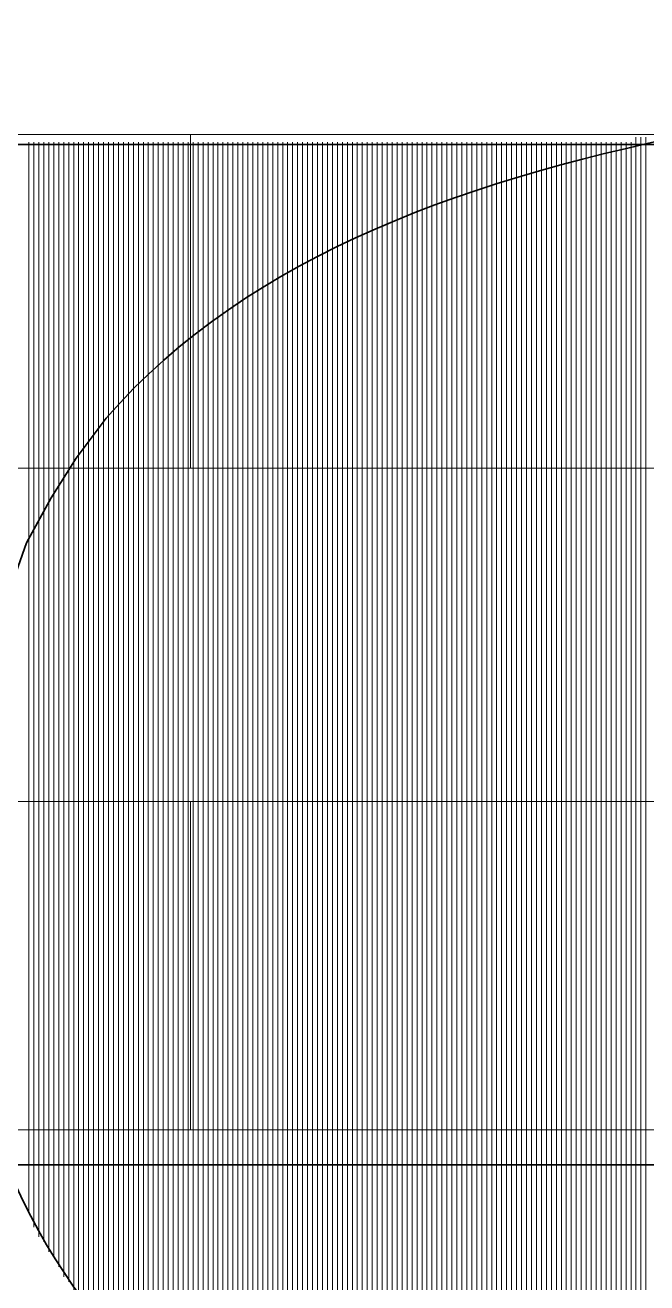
# Model space of a CAD drawing. Header units: inches. Extents: x 5 to 516, y -193 to 129.
# Drawn here: x 93.688 to 94.104, y -83.715 to -82.873 of the extents above; entities that cross this region are included whole.
import ezdxf

# ---------------------------------------------------------------- set-up
doc = ezdxf.new("R2010")
doc.units = ezdxf.units.IN
doc.header["$MEASUREMENT"] = 0
doc.layers.add('PDF4_Geometry', color=7, linetype='Continuous')

msp = doc.modelspace()

# ---------------------------------------------------------------- linework, layer by layer
at = {"layer": 'PDF4_Geometry', "lineweight": 15}
for points in [[(78.672093, -82.9463156), (90.7987622, -82.9463156), (96.6354292, -82.9463156), (105.0054318, -82.9463156)], [(93.7987591, -83.169649), (93.7987591, -82.9463156)], [(78.672093, -83.169649), (90.7987622, -83.169649), (96.6354292, -83.169649), (105.0054318, -83.169649)], [(78.672093, -83.3929824), (90.7987622, -83.3929824), (96.6354292, -83.3929824), (105.0054318, -83.3929824)], [(93.7987591, -83.6129823), (93.7987591, -83.3929824)], [(78.672093, -83.6129823), (90.7987622, -83.6129823), (96.6354292, -83.6129823), (105.0054318, -83.6129823)]]:
    msp.add_lwpolyline(points, dxfattribs=at)
for points in [[(94.0970888, -83.9246495), (94.0970888, -82.9479827), (94.0970888, -83.9246495)], [(94.100422, -83.9246495), (94.100422, -82.9479827), (94.100422, -83.9246495)], [(94.1037552, -83.9279827), (94.1037552, -82.9479826), (94.1037552, -83.9279827)], [(93.6904217, -83.6346511), (93.6904217, -82.9513177), (93.6904217, -83.6346511)], [(93.6937549, -83.6346511), (93.6937549, -82.9513177), (93.6937549, -83.6346511)], [(93.6970881, -83.6346511), (93.6970881, -82.9513177), (93.6970881, -83.6346511)], [(93.7004213, -83.6346511), (93.7004213, -82.9513177), (93.7004213, -83.6346511)], [(93.7037545, -83.6346511), (93.7037545, -82.9513177), (93.7037545, -83.6346511)], [(93.7070877, -83.6346511), (93.7070877, -82.9513177), (93.7070877, -83.6346511)], [(93.7104209, -83.6346511), (93.7104209, -82.9513177), (93.7104209, -83.6346511)], [(93.7137541, -83.6346511), (93.7137541, -82.9513177), (93.7137541, -83.6346511)], [(93.7170873, -83.6346511), (93.7170873, -82.9513177), (93.7170873, -83.6346511)], [(93.7204238, -83.6346511), (93.7204238, -82.9513177), (93.7204238, -83.6346511)], [(93.7237537, -83.6346511), (93.7237537, -82.9513177), (93.7237537, -83.6346511)], [(93.7270902, -83.6346511), (93.7270902, -82.9513177), (93.7270902, -83.6346511)], [(93.7304201, -83.6346511), (93.7304201, -82.9513177), (93.7304201, -83.6346511)], [(93.7337566, -83.6346511), (93.7337566, -82.9513177), (93.7337566, -83.6346511)], [(93.7370898, -83.6346511), (93.7370898, -82.9513177), (93.7370898, -83.6346511)], [(93.740423, -83.6346511), (93.740423, -82.9513177), (93.740423, -83.6346511)], [(93.7437562, -83.6346511), (93.7437562, -82.9513177), (93.7437562, -83.6346511)], [(93.7470894, -83.6346511), (93.7470894, -82.9513177), (93.7470894, -83.6346511)], [(93.7504226, -83.6346511), (93.7504226, -82.9513177), (93.7504226, -83.6346511)], [(93.7537558, -83.6346511), (93.7537558, -82.9513177), (93.7537558, -83.6346511)], [(93.757089, -83.6346511), (93.757089, -82.9513177), (93.757089, -83.6346511)], [(93.7604222, -83.6346511), (93.7604222, -82.9513177), (93.7604222, -83.6346511)], [(93.7637554, -83.6346511), (93.7637554, -82.9513177), (93.7637554, -83.6346511)], [(93.7670886, -83.6346511), (93.7670886, -82.9513177), (93.7670886, -83.6346511)], [(93.7704218, -83.6346511), (93.7704218, -82.9513177), (93.7704218, -83.6346511)], [(93.773755, -83.6346511), (93.773755, -82.9513177), (93.773755, -83.6346511)], [(93.7770882, -83.6346511), (93.7770882, -82.9513177), (93.7770882, -83.6346511)], [(93.7804214, -83.6346511), (93.7804214, -82.9513177), (93.7804214, -83.6346511)], [(93.7837546, -83.6346511), (93.7837546, -82.9513177), (93.7837546, -83.6346511)], [(93.7870878, -83.6346511), (93.7870878, -82.9513177), (93.7870878, -83.6346511)], [(93.790421, -83.6346511), (93.790421, -82.9513177), (93.790421, -83.6346511)], [(93.7937542, -83.6346511), (93.7937542, -82.9513177), (93.7937542, -83.6346511)], [(93.7970874, -83.6346511), (93.7970874, -82.9513177), (93.7970874, -83.6346511)], [(93.8004206, -83.6346511), (93.8004206, -82.9513177), (93.8004206, -83.6346511)], [(93.8037572, -83.6346511), (93.8037572, -82.9513177), (93.8037572, -83.6346511)], [(93.807087, -83.6346511), (93.807087, -82.9513177), (93.807087, -83.6346511)], [(93.8104236, -83.6346511), (93.8104236, -82.9513177), (93.8104236, -83.6346511)], [(93.8137534, -83.6346511), (93.8137534, -82.9513177), (93.8137534, -83.6346511)], [(93.81709, -83.6346511), (93.81709, -82.9513177), (93.81709, -83.6346511)], [(93.8204232, -83.6346511), (93.8204232, -82.9513177), (93.8204232, -83.6346511)], [(93.8237564, -83.6346511), (93.8237564, -82.9513177), (93.8237564, -83.6346511)], [(93.8270896, -83.6346511), (93.8270896, -82.9513177), (93.8270896, -83.6346511)], [(93.8304228, -83.6346511), (93.8304228, -82.9513177), (93.8304228, -83.6346511)], [(93.833756, -83.6346511), (93.833756, -82.9513177), (93.833756, -83.6346511)], [(93.8370892, -83.6346511), (93.8370892, -82.9513177), (93.8370892, -83.6346511)], [(93.8404224, -83.6346511), (93.8404224, -82.9513177), (93.8404224, -83.6346511)], [(93.8437556, -83.6346511), (93.8437556, -82.9513177), (93.8437556, -83.6346511)], [(93.8470888, -83.6346511), (93.8470888, -82.9513177), (93.8470888, -83.6346511)], [(93.850422, -83.6346511), (93.850422, -82.9513177), (93.850422, -83.6346511)], [(93.8537552, -83.6346511), (93.8537552, -82.9513177), (93.8537552, -83.6346511)], [(93.8570884, -83.6346511), (93.8570884, -82.9513177), (93.8570884, -83.6346511)], [(93.8604216, -83.6346511), (93.8604216, -82.9513177), (93.8604216, -83.6346511)], [(93.8637548, -83.6346511), (93.8637548, -82.9513177), (93.8637548, -83.6346511)], [(93.867088, -83.6346511), (93.867088, -82.9513177), (93.867088, -83.6346511)], [(93.8704211, -83.6346511), (93.8704211, -82.9513177), (93.8704211, -83.6346511)], [(93.8737543, -83.6346511), (93.8737543, -82.9513177), (93.8737543, -83.6346511)], [(93.8770875, -83.6346511), (93.8770875, -82.9513177), (93.8770875, -83.6346511)], [(93.8804207, -83.6346511), (93.8804207, -82.9513177), (93.8804207, -83.6346511)], [(93.8837539, -83.6346511), (93.8837539, -82.9513177), (93.8837539, -83.6346511)], [(93.8870905, -83.6346511), (93.8870905, -82.9513177), (93.8870905, -83.6346511)], [(93.8904203, -83.6346511), (93.8904203, -82.9513177), (93.8904203, -83.6346511)], [(93.8937569, -83.6346511), (93.8937569, -82.9513177), (93.8937569, -83.6346511)], [(93.8970867, -83.6346511), (93.8970867, -82.9513177), (93.8970867, -83.6346511)], [(93.9004233, -83.6346511), (93.9004233, -82.9513177), (93.9004233, -83.6346511)], [(93.9037565, -83.6346511), (93.9037565, -82.9513177), (93.9037565, -83.6346511)], [(93.9070897, -83.6346511), (93.9070897, -82.9513177), (93.9070897, -83.6346511)], [(93.9104229, -83.6346511), (93.9104229, -82.9513177), (93.9104229, -83.6346511)], [(93.9137561, -83.6346511), (93.9137561, -82.9513177), (93.9137561, -83.6346511)], [(93.9170893, -83.6346511), (93.9170893, -82.9513177), (93.9170893, -83.6346511)], [(93.9204225, -83.6346511), (93.9204225, -82.9513177), (93.9204225, -83.6346511)], [(93.9237557, -83.6346511), (93.9237557, -82.9513177), (93.9237557, -83.6346511)], [(93.9270889, -83.6346511), (93.9270889, -82.9513177), (93.9270889, -83.6346511)], [(93.9304221, -83.6346511), (93.9304221, -82.9513177), (93.9304221, -83.6346511)], [(93.9337553, -83.6346511), (93.9337553, -82.9513177), (93.9337553, -83.6346511)], [(93.9370885, -83.6346511), (93.9370885, -82.9513177), (93.9370885, -83.6346511)], [(93.9404217, -83.6346511), (93.9404217, -82.9513177), (93.9404217, -83.6346511)], [(93.9437549, -83.6346511), (93.9437549, -82.9513177), (93.9437549, -83.6346511)], [(93.9470881, -83.6346511), (93.9470881, -82.9513177), (93.9470881, -83.6346511)], [(93.9504213, -83.6346511), (93.9504213, -82.9513177), (93.9504213, -83.6346511)], [(93.9537545, -83.6346511), (93.9537545, -82.9513177), (93.9537545, -83.6346511)], [(93.9570877, -83.6346511), (93.9570877, -82.9513177), (93.9570877, -83.6346511)], [(93.9604209, -83.6346511), (93.9604209, -82.9513177), (93.9604209, -83.6346511)], [(93.9637541, -83.6346511), (93.9637541, -82.9513177), (93.9637541, -83.6346511)], [(93.9670873, -83.6346511), (93.9670873, -82.9513177), (93.9670873, -83.6346511)], [(93.9704239, -83.6346511), (93.9704239, -82.9513177), (93.9704239, -83.6346511)], [(93.9737537, -83.6346511), (93.9737537, -82.9513177), (93.9737537, -83.6346511)], [(93.9770903, -83.6346511), (93.9770903, -82.9513177), (93.9770903, -83.6346511)], [(93.9804201, -83.6346511), (93.9804201, -82.9513177), (93.9804201, -83.6346511)], [(93.9837567, -83.6346511), (93.9837567, -82.9513177), (93.9837567, -83.6346511)], [(93.9870899, -83.6346511), (93.9870899, -82.9513177), (93.9870899, -83.6346511)], [(93.9904231, -83.6346511), (93.9904231, -82.9513177), (93.9904231, -83.6346511)], [(93.9937563, -83.6346511), (93.9937563, -82.9513177), (93.9937563, -83.6346511)], [(93.9970895, -83.6346511), (93.9970895, -82.9513177), (93.9970895, -83.6346511)], [(94.0004227, -83.6346511), (94.0004227, -82.9513177), (94.0004227, -83.6346511)], [(94.0037558, -83.6346511), (94.0037558, -82.9513177), (94.0037558, -83.6346511)], [(94.007089, -83.6346511), (94.007089, -82.9513177), (94.007089, -83.6346511)], [(94.0104222, -83.6346511), (94.0104222, -82.9513177), (94.0104222, -83.6346511)], [(94.0137554, -83.6346511), (94.0137554, -82.9513177), (94.0137554, -83.6346511)], [(94.0170886, -83.6346511), (94.0170886, -82.9513177), (94.0170886, -83.6346511)], [(94.0204218, -83.6346511), (94.0204218, -82.9513177), (94.0204218, -83.6346511)], [(94.023755, -83.6346511), (94.023755, -82.9513177), (94.023755, -83.6346511)], [(94.0270882, -83.6346511), (94.0270882, -82.9513177), (94.0270882, -83.6346511)], [(94.0304214, -83.6346511), (94.0304214, -82.9513177), (94.0304214, -83.6346511)], [(94.0337546, -83.6346511), (94.0337546, -82.9513177), (94.0337546, -83.6346511)], [(94.0370878, -83.6346511), (94.0370878, -82.9513177), (94.0370878, -83.6346511)], [(94.040421, -83.6346511), (94.040421, -82.9513177), (94.040421, -83.6346511)], [(94.0437542, -83.6346511), (94.0437542, -82.9513177), (94.0437542, -83.6346511)], [(94.0470874, -83.6346511), (94.0470874, -82.9513177), (94.0470874, -83.6346511)], [(94.0504206, -83.6346511), (94.0504206, -82.9513177), (94.0504206, -83.6346511)], [(94.0537572, -83.6346511), (94.0537572, -82.9513177), (94.0537572, -83.6346511)], [(94.057087, -83.6346511), (94.057087, -82.9513177), (94.057087, -83.6346511)], [(94.057087, -83.9179831), (94.057087, -82.9579829), (94.057087, -83.9179831)], [(94.0604236, -83.6346511), (94.0604236, -82.9513177), (94.0604236, -83.6346511)], [(94.0604236, -83.9179831), (94.0604236, -82.9579829), (94.0604236, -83.9179831)], [(94.0637534, -83.6346511), (94.0637534, -82.9513177), (94.0637534, -83.6346511)], [(94.0637534, -83.9213163), (94.0637534, -82.9579829), (94.0637534, -83.9213163)], [(94.06709, -83.6346511), (94.06709, -82.9513177), (94.06709, -83.6346511)], [(94.06709, -83.9213163), (94.06709, -82.9579829), (94.06709, -83.9213163)], [(94.0704232, -83.6346511), (94.0704232, -82.9513177), (94.0704232, -83.6346511)], [(94.0704232, -83.9213163), (94.0704232, -82.9546495), (94.0704232, -83.9213163)], [(94.0737564, -83.6346511), (94.0737564, -82.9513177), (94.0737564, -83.6346511)], [(94.0737564, -83.9213163), (94.0737564, -82.9546495), (94.0737564, -83.9213163)], [(94.0770896, -83.6346511), (94.0770896, -82.9513177), (94.0770896, -83.6346511)], [(94.0770896, -83.9213163), (94.0770896, -82.9546495), (94.0770896, -83.9213163)], [(94.0804228, -83.6346511), (94.0804228, -82.9513177), (94.0804228, -83.6346511)], [(94.0804228, -83.9213163), (94.0804228, -82.9546495), (94.0804228, -83.9213163)], [(94.083756, -83.9246495), (94.083756, -82.9513161), (94.083756, -83.9246495)], [(94.083756, -83.6346511), (94.083756, -82.9513177), (94.083756, -83.6346511)], [(94.0870892, -83.9246495), (94.0870892, -82.9513161), (94.0870892, -83.9246495)], [(94.0870892, -83.6346511), (94.0870892, -82.9513177), (94.0870892, -83.6346511)], [(94.0904224, -83.9246495), (94.0904224, -82.9513161), (94.0904224, -83.9246495)], [(94.0904224, -83.6346511), (94.0904224, -82.9513177), (94.0904224, -83.6346511)], [(94.0937556, -83.9246495), (94.0937556, -82.9513161), (94.0937556, -83.9246495)], [(94.0937556, -83.6346511), (94.0937556, -82.9513177), (94.0937556, -83.6346511)], [(94.0970888, -83.6346511), (94.0970888, -82.9513177), (94.0970888, -83.6346511)], [(94.100422, -83.6346511), (94.100422, -82.9513177), (94.100422, -83.6346511)], [(94.1037552, -83.6346511), (94.1037552, -82.9513177), (94.1037552, -83.6346511)], [(94.0304214, -83.9146499), (94.0304214, -82.9646498), (94.0304214, -83.9146499)], [(94.0337546, -83.9146499), (94.0337546, -82.9646498), (94.0337546, -83.9146499)], [(94.0370878, -83.9146499), (94.0370878, -82.9646498), (94.0370878, -83.9146499)], [(94.040421, -83.9146499), (94.040421, -82.9646498), (94.040421, -83.9146499)], [(94.0437542, -83.9179831), (94.0437542, -82.9613164), (94.0437542, -83.9179831)], [(94.0470874, -83.9179831), (94.0470874, -82.9613164), (94.0470874, -83.9179831)], [(94.0504206, -83.9179831), (94.0504206, -82.9613164), (94.0504206, -83.9179831)], [(94.0537572, -83.9179831), (94.0537572, -82.9613164), (94.0537572, -83.9179831)], [(93.9970895, -83.9046503), (93.9970895, -82.9746502), (93.9970895, -83.9046503)], [(94.0004227, -83.9079835), (94.0004227, -82.9746501), (94.0004227, -83.9079835)], [(94.0037558, -83.9079835), (94.0037558, -82.9746501), (94.0037558, -83.9079835)], [(94.007089, -83.9079835), (94.007089, -82.9746501), (94.007089, -83.9079835)], [(94.0104222, -83.9079835), (94.0104222, -82.9713167), (94.0104222, -83.9079835)], [(94.0137554, -83.9113167), (94.0137554, -82.9713166), (94.0137554, -83.9113167)], [(94.0170886, -83.9113167), (94.0170886, -82.9713166), (94.0170886, -83.9113167)], [(94.0204218, -83.9113167), (94.0204218, -82.9679833), (94.0204218, -83.9113167)], [(94.023755, -83.9113167), (94.023755, -82.9679833), (94.023755, -83.9113167)], [(94.0270882, -83.9146499), (94.0270882, -82.9679831), (94.0270882, -83.9146499)], [(93.9704239, -83.8979839), (93.9704239, -82.9846504), (93.9704239, -83.8979839)], [(93.9737537, -83.8979839), (93.9737537, -82.9846504), (93.9737537, -83.8979839)], [(93.9770903, -83.9013171), (93.9770903, -82.9813171), (93.9770903, -83.9013171)], [(93.9804201, -83.9013171), (93.9804201, -82.9813171), (93.9804201, -83.9013171)], [(93.9837567, -83.9013171), (93.9837567, -82.9813171), (93.9837567, -83.9013171)], [(93.9870899, -83.9046503), (93.9870899, -82.9779835), (93.9870899, -83.9046503)], [(93.9904231, -83.9046503), (93.9904231, -82.9779835), (93.9904231, -83.9046503)], [(93.9937563, -83.9046503), (93.9937563, -82.9779835), (93.9937563, -83.9046503)], [(93.9537545, -83.8913175), (93.9537545, -82.9913174), (93.9537545, -83.8913175)], [(93.9570877, -83.8946507), (93.9570877, -82.9913173), (93.9570877, -83.8946507)], [(93.9604209, -83.8946507), (93.9604209, -82.9913173), (93.9604209, -83.8946507)], [(93.9637541, -83.8946507), (93.9637541, -82.987984), (93.9637541, -83.8946507)], [(93.9670873, -83.8979839), (93.9670873, -82.9879839), (93.9670873, -83.8979839)], [(93.9304221, -83.8813179), (93.9304221, -83.0013178), (93.9304221, -83.8813179)], [(93.9337553, -83.8846511), (93.9337553, -83.0013177), (93.9337553, -83.8846511)], [(93.9370885, -83.8846511), (93.9370885, -82.9979844), (93.9370885, -83.8846511)], [(93.9404217, -83.8879843), (93.9404217, -82.9979842), (93.9404217, -83.8879843)], [(93.9437549, -83.8879843), (93.9437549, -82.9979842), (93.9437549, -83.8879843)], [(93.9470881, -83.8913175), (93.9470881, -82.9946508), (93.9470881, -83.8913175)], [(93.9504213, -83.8913175), (93.9504213, -82.9946508), (93.9504213, -83.8913175)], [(93.9137561, -83.8746515), (93.9137561, -83.0079848), (93.9137561, -83.8746515)], [(93.9170893, -83.8779847), (93.9170893, -83.0079846), (93.9170893, -83.8779847)], [(93.9204225, -83.8779847), (93.9204225, -83.0079846), (93.9204225, -83.8779847)], [(93.9237557, -83.8813179), (93.9237557, -83.0046512), (93.9237557, -83.8813179)], [(93.9270889, -83.8813179), (93.9270889, -83.0046512), (93.9270889, -83.8813179)], [(93.8937569, -83.8646519), (93.8937569, -83.0179852), (93.8937569, -83.8646519)], [(93.8970867, -83.8679817), (93.8970867, -83.0179816), (93.8970867, -83.8679817)], [(93.9004233, -83.8679817), (93.9004233, -83.0146483), (93.9004233, -83.8679817)], [(93.9037565, -83.8713183), (93.9037565, -83.0146516), (93.9037565, -83.8713183)], [(93.9070897, -83.8713183), (93.9070897, -83.0113182), (93.9070897, -83.8713183)], [(93.9104229, -83.8746515), (93.9104229, -83.0113181), (93.9104229, -83.8746515)], [(93.8804207, -83.8579855), (93.8804207, -83.0246521), (93.8804207, -83.8579855)], [(93.8837539, -83.8613153), (93.8837539, -83.0246486), (93.8837539, -83.8613153)], [(93.8870905, -83.8613153), (93.8870905, -83.0213153), (93.8870905, -83.8613153)], [(93.8904203, -83.8646519), (93.8904203, -83.0213185), (93.8904203, -83.8646519)], [(93.8637548, -83.8513157), (93.8637548, -83.034649), (93.8637548, -83.8513157)], [(93.867088, -83.8513157), (93.867088, -83.0313157), (93.867088, -83.8513157)], [(93.8704211, -83.8546489), (93.8704211, -83.0313155), (93.8704211, -83.8546489)], [(93.8737543, -83.8546489), (93.8737543, -83.0279822), (93.8737543, -83.8546489)], [(93.8770875, -83.8579855), (93.8770875, -83.0279854), (93.8770875, -83.8579855)], [(93.850422, -83.8446493), (93.850422, -83.0413159), (93.850422, -83.8446493)], [(93.8537552, -83.8446493), (93.8537552, -83.0413159), (93.8537552, -83.8446493)], [(93.8570884, -83.8479825), (93.8570884, -83.0379825), (93.8570884, -83.8479825)], [(93.8604216, -83.8479825), (93.8604216, -83.0379825), (93.8604216, -83.8479825)], [(93.8304228, -83.8313165), (93.8304228, -83.0513165), (93.8304228, -83.8313165)], [(93.833756, -83.8313165), (93.833756, -83.0513165), (93.833756, -83.8313165)], [(93.8370892, -83.8346497), (93.8370892, -83.047983), (93.8370892, -83.8346497)], [(93.8404224, -83.8379829), (93.8404224, -83.0479829), (93.8404224, -83.8379829)], [(93.8437556, -83.8413161), (93.8437556, -83.0446494), (93.8437556, -83.8413161)], [(93.8470888, -83.8413161), (93.8470888, -83.0446494), (93.8470888, -83.8413161)], [(93.8204232, -83.8213169), (93.8204232, -83.0579835), (93.8204232, -83.8213169)], [(93.8237564, -83.8246501), (93.8237564, -83.0579834), (93.8237564, -83.8246501)], [(93.8270896, -83.8279833), (93.8270896, -83.0546499), (93.8270896, -83.8279833)], [(93.807087, -83.8113173), (93.807087, -83.067984), (93.807087, -83.8113173)], [(93.8104236, -83.8146505), (93.8104236, -83.0679838), (93.8104236, -83.8146505)], [(93.8137534, -83.8179837), (93.8137534, -83.0646504), (93.8137534, -83.8179837)], [(93.81709, -83.8213169), (93.81709, -83.0613169), (93.81709, -83.8213169)], [(93.7970874, -83.804651), (93.7970874, -83.0746509), (93.7970874, -83.804651)], [(93.8004206, -83.8079842), (93.8004206, -83.0746508), (93.8004206, -83.8079842)], [(93.8037572, -83.8079842), (93.8037572, -83.0713174), (93.8037572, -83.8079842)], [(93.7870878, -83.7979846), (93.7870878, -83.0846512), (93.7870878, -83.7979846)], [(93.790421, -83.7979846), (93.790421, -83.0813178), (93.790421, -83.7979846)], [(93.7937542, -83.8013178), (93.7937542, -83.0779844), (93.7937542, -83.8013178)], [(93.7770882, -83.787985), (93.7770882, -83.0913182), (93.7770882, -83.787985)], [(93.7804214, -83.787985), (93.7804214, -83.0913182), (93.7804214, -83.787985)], [(93.7837546, -83.7946514), (93.7837546, -83.0879846), (93.7837546, -83.7946514)], [(93.7670886, -83.777982), (93.7670886, -83.1013153), (93.7670886, -83.777982)], [(93.7704218, -83.7813186), (93.7704218, -83.0979852), (93.7704218, -83.7813186)], [(93.773755, -83.7846484), (93.773755, -83.0946483), (93.773755, -83.7846484)], [(93.7604222, -83.7713156), (93.7604222, -83.1079822), (93.7604222, -83.7713156)], [(93.7637554, -83.7746522), (93.7637554, -83.1079855), (93.7637554, -83.7746522)], [(93.7537558, -83.761316), (93.7537558, -83.1146493), (93.7537558, -83.761316)], [(93.757089, -83.7679824), (93.757089, -83.1113157), (93.757089, -83.7679824)], [(93.7437562, -83.7513164), (93.7437562, -83.127983), (93.7437562, -83.7513164)], [(93.7470894, -83.7546496), (93.7470894, -83.1246495), (93.7470894, -83.7546496)], [(93.7504226, -83.761316), (93.7504226, -83.1213159), (93.7504226, -83.761316)], [(93.740423, -83.7479832), (93.740423, -83.1313165), (93.740423, -83.7479832)], [(93.7304201, -83.7313172), (93.7304201, -83.1446505), (93.7304201, -83.7313172)], [(93.7337566, -83.7379836), (93.7337566, -83.1379836), (93.7337566, -83.7379836)], [(93.7370898, -83.74465), (93.7370898, -83.1379833), (93.7370898, -83.74465)], [(93.7237537, -83.7246508), (93.7237537, -83.1513174), (93.7237537, -83.7246508)], [(93.7270902, -83.7313172), (93.7270902, -83.1479838), (93.7270902, -83.7313172)], [(93.7204238, -83.7213176), (93.7204238, -83.1579842), (93.7204238, -83.7213176)], [(93.7137541, -83.711318), (93.7137541, -83.1679846), (93.7137541, -83.711318)], [(93.7170873, -83.7146512), (93.7170873, -83.1646512), (93.7170873, -83.7146512)], [(93.7070877, -83.6979852), (93.7070877, -83.1779852), (93.7070877, -83.6979852)], [(93.7104209, -83.7046516), (93.7104209, -83.1713182), (93.7104209, -83.7046516)], [(93.7037545, -83.6946486), (93.7037545, -83.1813153), (93.7037545, -83.6946486)], [(93.6970881, -83.684649), (93.6970881, -83.194649), (93.6970881, -83.684649)], [(93.7004213, -83.6879822), (93.7004213, -83.1913155), (93.7004213, -83.6879822)], [(93.6937549, -83.6779826), (93.6937549, -83.1979826), (93.6937549, -83.6779826)], [(93.6904217, -83.6679831), (93.6904217, -83.2046497), (93.6904217, -83.6679831)]]:
    msp.add_lwpolyline(points, close=True, dxfattribs=at)
at = {"layer": 'PDF4_Geometry', "lineweight": 35}
msp.add_lwpolyline([(83.8754184, -83.6363167), (83.8754184, -82.9529833), (99.6120869, -82.9529833), (99.6120869, -83.6363167)], close=True, dxfattribs=at)
msp.add_lwpolyline([(93.7420878, -83.1363155), (93.7220878, -83.1629822), (93.7054211, -83.1896489), (93.6887545, -83.2196489)], dxfattribs=at)
for points in [[(94.6087545, -82.8729822), (94.3483656, -82.9301488), (93.9350878, -82.9143711), (93.7420878, -83.1363155)], [(93.6887545, -83.2196489), (93.4440878, -83.8985379), (94.2306434, -84.1115379), (94.6920879, -83.7896489)]]:
    msp.add_open_spline(points, degree=3, dxfattribs=at)

doc.saveas('drawing.dxf')
